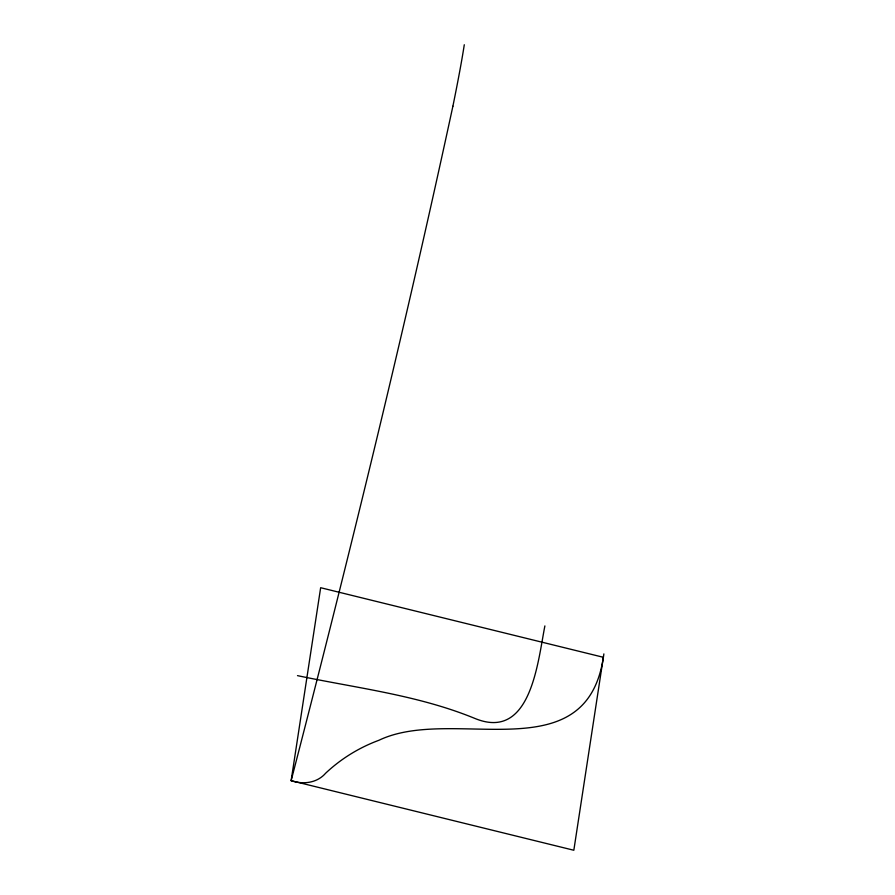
<?xml version="1.0" encoding="UTF-8"?>
<svg xmlns="http://www.w3.org/2000/svg" width="895" height="895" viewBox="0 0 895 895"><rect width="100%" height="100%" fill="white"/><g stroke="black" fill="none" stroke-linecap="round" stroke-linejoin="round"><path stroke-width="1.34" d="M544.887 625.918C537.794 661.629 530.97 742.044 474.372 718.226C417.786 695.091 356.859 688.132 297.498 675.635M452.892 106.214C404.059 332.202 349.106 556.869 291.132 780.675L573.829 850.25L603.353 657.288L320.656 587.713L291.132 780.675C303.092 784.736 317.054 783.125 325.668 773.19C340.973 758.781 359.186 747.56 378.921 740.277C453.351 704.689 588.284 774.522 603.868 653.909M464.281 44.739A304.781 12.004 -76.2 0 1 452.892 106.214"/></g></svg>
